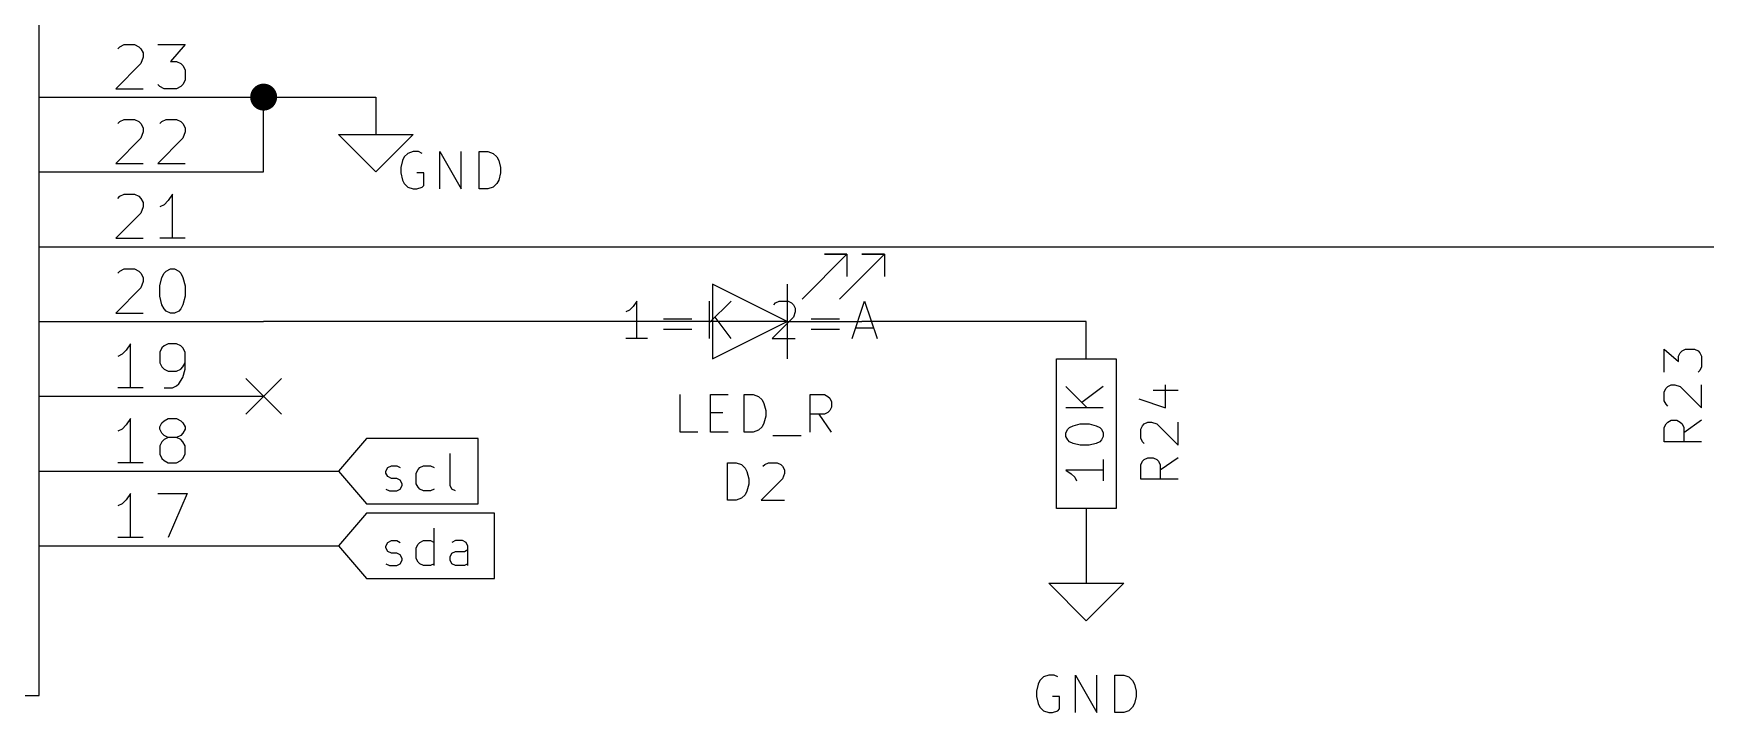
# Model space of a CAD drawing. Extents: x 0.4 to 11.3, y -7.9 to -0.4.
# Drawn here: x 5.542 to 7.778, y -5.173 to -4.265 of the extents above; entities that cross this region are included whole.
import ezdxf

# ---------------------------------------------------------------- set-up
doc = ezdxf.new("R2010")
doc.units = 0
doc.header["$MEASUREMENT"] = 0
for name, color, linetype in [('BLUE2', 5, 'CONTINUOUS'), ('CYAN2', 4, 'CONTINUOUS'), ('GREEN3', 91, 'CONTINUOUS'), ('MAGENTA2', 6, 'CONTINUOUS'), ('RED2', 1, 'CONTINUOUS'), ('RED3', 11, 'CONTINUOUS')]:
    doc.layers.add(name, color=color, linetype=linetype)

msp = doc.modelspace()

# ---------------------------------------------------------------- linework, layer by layer
at = {"layer": 'BLUE2', "linetype": 'CONTINUOUS'}
for p, q in [((5.826, -4.726), (5.874, -4.774)), ((5.874, -4.726), (5.826, -4.774))]:
    msp.add_line(p, q, dxfattribs=at)
at = {"layer": 'CYAN2', "linetype": 'CONTINUOUS'}
for p, q in [((6.0429, -4.4252), (6.0381, -4.4299)), ((6.0429, -4.4252), (6.0381, -4.4299)), ((6.05, -4.4228), (6.0429, -4.4252)), ((6.05, -4.4228), (6.0429, -4.4252)), ((6.0571, -4.4228), (6.05, -4.4228)), ((6.0571, -4.4228), (6.05, -4.4228)), ((6.0619, -4.4252), (6.0571, -4.4228)), ((6.0619, -4.4252), (6.0571, -4.4228)), ((6.0857, -4.4728), (6.0857, -4.4228)), ((6.0857, -4.4228), (6.1143, -4.4728)), ((6.0857, -4.4728), (6.0857, -4.4228)), ((6.0857, -4.4228), (6.1143, -4.4728)), ((6.1143, -4.4728), (6.1143, -4.4228)), ((6.1143, -4.4728), (6.1143, -4.4228)), ((6.1381, -4.4728), (6.1381, -4.4228)), ((6.1381, -4.4228), (6.15, -4.4228)), ((6.1381, -4.4728), (6.1381, -4.4228)), ((6.1381, -4.4228), (6.15, -4.4228)), ((6.15, -4.4228), (6.1571, -4.4252)), ((6.15, -4.4228), (6.1571, -4.4252)), ((6.1571, -4.4252), (6.1619, -4.4299)), ((6.1571, -4.4252), (6.1619, -4.4299)), ((6.0357, -4.4347), (6.0333, -4.4442)), ((6.0357, -4.4347), (6.0333, -4.4442)), ((6.0333, -4.4442), (6.0333, -4.4514)), ((6.0333, -4.4442), (6.0333, -4.4514)), ((6.0381, -4.4299), (6.0357, -4.4347)), ((6.0381, -4.4299), (6.0357, -4.4347)), ((6.1619, -4.4299), (6.1643, -4.4347)), ((6.1619, -4.4299), (6.1643, -4.4347)), ((6.1643, -4.4347), (6.1667, -4.4442)), ((6.1643, -4.4347), (6.1667, -4.4442)), ((6.1667, -4.4442), (6.1667, -4.4514)), ((6.1667, -4.4442), (6.1667, -4.4514)), ((6.0333, -4.4514), (6.0357, -4.4609)), ((6.0333, -4.4514), (6.0357, -4.4609)), ((6.0357, -4.4609), (6.0381, -4.4657)), ((6.0357, -4.4609), (6.0381, -4.4657)), ((6.0381, -4.4657), (6.0429, -4.4704)), ((6.0381, -4.4657), (6.0429, -4.4704)), ((6.0429, -4.4704), (6.05, -4.4728)), ((6.0429, -4.4704), (6.05, -4.4728)), ((6.0643, -4.4514), (6.0548, -4.4514)), ((6.0643, -4.4514), (6.0548, -4.4514)), ((6.0548, -4.4728), (6.0619, -4.4704)), ((6.0548, -4.4728), (6.0619, -4.4704)), ((6.0619, -4.4704), (6.0643, -4.468)), ((6.0619, -4.4704), (6.0643, -4.468)), ((6.0643, -4.468), (6.0643, -4.4514)), ((6.0643, -4.468), (6.0643, -4.4514)), ((6.1571, -4.4704), (6.15, -4.4728)), ((6.1571, -4.4704), (6.15, -4.4728)), ((6.1619, -4.4657), (6.1571, -4.4704)), ((6.1619, -4.4657), (6.1571, -4.4704)), ((6.1643, -4.4609), (6.1619, -4.4657)), ((6.1643, -4.4609), (6.1619, -4.4657)), ((6.1667, -4.4514), (6.1643, -4.4609)), ((6.1667, -4.4514), (6.1643, -4.4609)), ((6.05, -4.4728), (6.0548, -4.4728)), ((6.05, -4.4728), (6.0548, -4.4728)), ((6.15, -4.4728), (6.1381, -4.4728)), ((6.15, -4.4728), (6.1381, -4.4728)), ((7.7228, -4.7179), (7.7228, -4.6869)), ((7.7228, -4.6869), (7.7419, -4.7036)), ((7.7419, -4.6964), (7.7442, -4.6917)), ((7.7442, -4.6917), (7.7466, -4.6893)), ((7.7466, -4.6893), (7.7514, -4.6869)), ((7.7514, -4.6869), (7.7633, -4.6869)), ((7.7633, -4.6869), (7.768, -4.6893)), ((7.768, -4.6893), (7.7704, -4.6917)), ((7.7704, -4.6917), (7.7728, -4.6964)), ((7.7419, -4.7036), (7.7419, -4.6964)), ((7.7704, -4.7155), (7.768, -4.7179)), ((7.7728, -4.7107), (7.7704, -4.7155)), ((7.7728, -4.6964), (7.7728, -4.7107)), ((6.9228, -4.7369), (6.9514, -4.7655)), ((6.9228, -4.7369), (6.9514, -4.7655)), ((6.9728, -4.7369), (6.9442, -4.7583)), ((6.9728, -4.7369), (6.9442, -4.7583)), ((7.0561, -4.7655), (7.0561, -4.7345)), ((7.0561, -4.7655), (7.0561, -4.7345)), ((7.7228, -4.744), (7.7252, -4.7393)), ((7.7252, -4.7393), (7.7276, -4.7369)), ((7.7276, -4.7369), (7.7323, -4.7345)), ((7.7323, -4.7345), (7.7371, -4.7345)), ((7.7371, -4.7345), (7.7442, -4.7369)), ((7.7442, -4.7369), (7.7728, -4.7655)), ((7.7728, -4.7655), (7.7728, -4.7345)), ((6.407, -4.7978), (6.407, -4.7478)), ((6.4475, -4.7978), (6.4475, -4.7478)), ((6.4475, -4.7478), (6.4713, -4.7478)), ((6.4927, -4.7978), (6.4927, -4.7478)), ((6.4927, -4.7478), (6.5046, -4.7478)), ((6.5046, -4.7478), (6.5118, -4.7502)), ((6.5118, -4.7502), (6.5165, -4.7549)), ((6.5165, -4.7549), (6.5189, -4.7597)), ((6.5189, -4.7597), (6.5213, -4.7692)), ((6.5808, -4.7978), (6.5808, -4.7478)), ((6.5808, -4.7478), (6.5999, -4.7478)), ((6.5999, -4.7478), (6.6046, -4.7502)), ((6.6046, -4.7502), (6.607, -4.7526)), ((6.607, -4.7526), (6.6094, -4.7573)), ((6.6094, -4.7573), (6.6094, -4.7645)), ((7.0204, -4.7536), (7.0561, -4.7655)), ((7.0204, -4.7536), (7.0561, -4.7655)), ((7.0395, -4.7417), (7.0728, -4.7417)), ((7.0395, -4.7417), (7.0728, -4.7417)), ((7.7228, -4.7559), (7.7228, -4.744)), ((7.7252, -4.7607), (7.7228, -4.7559)), ((7.7276, -4.7631), (7.7252, -4.7607)), ((6.4475, -4.7716), (6.4641, -4.7716)), ((6.5213, -4.7764), (6.5189, -4.7859)), ((6.5213, -4.7692), (6.5213, -4.7764)), ((6.5999, -4.774), (6.5808, -4.774)), ((6.6094, -4.7978), (6.5927, -4.774)), ((6.6046, -4.7716), (6.5999, -4.774)), ((6.607, -4.7692), (6.6046, -4.7716)), ((6.6094, -4.7645), (6.607, -4.7692)), ((6.9728, -4.7655), (6.9228, -4.7655)), ((6.9728, -4.7655), (6.9228, -4.7655)), ((7.0276, -4.7869), (7.0323, -4.7845)), ((7.0276, -4.7869), (7.0323, -4.7845)), ((7.0323, -4.7845), (7.0371, -4.7845)), ((7.0323, -4.7845), (7.0371, -4.7845)), ((7.0371, -4.7845), (7.0442, -4.7869)), ((7.0371, -4.7845), (7.0442, -4.7869)), ((7.0728, -4.8155), (7.0728, -4.7845)), ((7.0728, -4.8155), (7.0728, -4.7845)), ((7.7252, -4.7869), (7.7276, -4.7845)), ((7.7276, -4.7845), (7.7323, -4.7821)), ((7.7323, -4.7821), (7.7395, -4.7821)), ((7.7395, -4.7821), (7.7442, -4.7845)), ((7.7442, -4.7845), (7.7466, -4.7869)), ((7.7728, -4.7821), (7.749, -4.7988)), ((6.4308, -4.7978), (6.407, -4.7978)), ((6.4713, -4.7978), (6.4475, -4.7978)), ((6.5046, -4.7978), (6.4927, -4.7978)), ((6.5118, -4.7954), (6.5046, -4.7978)), ((6.5165, -4.7907), (6.5118, -4.7954)), ((6.5189, -4.7859), (6.5165, -4.7907)), ((6.5308, -4.8026), (6.5689, -4.8026)), ((6.9228, -4.7988), (6.9252, -4.794)), ((6.9228, -4.7988), (6.9252, -4.794)), ((6.9228, -4.8036), (6.9228, -4.7988)), ((6.9228, -4.8036), (6.9228, -4.7988)), ((6.9252, -4.8083), (6.9228, -4.8036)), ((6.9252, -4.8083), (6.9228, -4.8036)), ((6.9252, -4.794), (6.9276, -4.7917)), ((6.9252, -4.794), (6.9276, -4.7917)), ((6.9276, -4.7917), (6.9323, -4.7893)), ((6.9276, -4.7917), (6.9323, -4.7893)), ((6.9323, -4.7893), (6.9418, -4.7869)), ((6.9323, -4.7893), (6.9418, -4.7869)), ((6.9418, -4.7869), (6.9538, -4.7869)), ((6.9418, -4.7869), (6.9538, -4.7869)), ((6.9538, -4.7869), (6.9633, -4.7893)), ((6.9538, -4.7869), (6.9633, -4.7893)), ((6.9633, -4.7893), (6.968, -4.7917)), ((6.9633, -4.7893), (6.968, -4.7917)), ((6.968, -4.7917), (6.9704, -4.794)), ((6.968, -4.7917), (6.9704, -4.794)), ((6.9704, -4.794), (6.9728, -4.7988)), ((6.9704, -4.794), (6.9728, -4.7988)), ((6.9728, -4.8036), (6.9704, -4.8083)), ((6.9728, -4.8036), (6.9704, -4.8083)), ((6.9728, -4.7988), (6.9728, -4.8036)), ((6.9728, -4.7988), (6.9728, -4.8036)), ((7.0228, -4.794), (7.0252, -4.7893)), ((7.0228, -4.794), (7.0252, -4.7893)), ((7.0228, -4.8059), (7.0228, -4.794)), ((7.0228, -4.8059), (7.0228, -4.794)), ((7.0252, -4.8107), (7.0228, -4.8059)), ((7.0252, -4.8107), (7.0228, -4.8059)), ((7.0252, -4.7893), (7.0276, -4.7869)), ((7.0252, -4.7893), (7.0276, -4.7869)), ((7.0442, -4.7869), (7.0728, -4.8155)), ((7.0442, -4.7869), (7.0728, -4.8155)), ((7.7228, -4.7917), (7.7252, -4.7869)), ((7.7228, -4.8107), (7.7228, -4.7917)), ((7.7466, -4.7869), (7.749, -4.7917)), ((7.749, -4.7917), (7.749, -4.8107)), ((6.9276, -4.8107), (6.9252, -4.8083)), ((6.9276, -4.8107), (6.9252, -4.8083)), ((6.9323, -4.8131), (6.9276, -4.8107)), ((6.9323, -4.8131), (6.9276, -4.8107)), ((6.9418, -4.8155), (6.9323, -4.8131)), ((6.9418, -4.8155), (6.9323, -4.8131)), ((6.9538, -4.8155), (6.9418, -4.8155)), ((6.9538, -4.8155), (6.9418, -4.8155)), ((6.9633, -4.8131), (6.9538, -4.8155)), ((6.9633, -4.8131), (6.9538, -4.8155)), ((6.968, -4.8107), (6.9633, -4.8131)), ((6.968, -4.8107), (6.9633, -4.8131)), ((6.9704, -4.8083), (6.968, -4.8107)), ((6.9704, -4.8083), (6.968, -4.8107)), ((7.0276, -4.8131), (7.0252, -4.8107)), ((7.0276, -4.8131), (7.0252, -4.8107)), ((7.7728, -4.8107), (7.7228, -4.8107)), ((6.4701, -4.8888), (6.4701, -4.8388)), ((6.4701, -4.8388), (6.482, -4.8388)), ((6.482, -4.8388), (6.4891, -4.8412)), ((6.4891, -4.8412), (6.4939, -4.8459)), ((6.4939, -4.8459), (6.4963, -4.8507)), ((6.4963, -4.8507), (6.4987, -4.8602)), ((6.5177, -4.8436), (6.5201, -4.8412)), ((6.5201, -4.8412), (6.5249, -4.8388)), ((6.5249, -4.8388), (6.5368, -4.8388)), ((6.5368, -4.8388), (6.5415, -4.8412)), ((6.5415, -4.8412), (6.5439, -4.8436)), ((6.5439, -4.8436), (6.5463, -4.8483)), ((6.5463, -4.8483), (6.5463, -4.8531)), ((6.9728, -4.8488), (6.9228, -4.8488)), ((6.9228, -4.8488), (6.9299, -4.8536)), ((6.9728, -4.8488), (6.9228, -4.8488)), ((6.9228, -4.8488), (6.9299, -4.8536)), ((6.9728, -4.8345), (6.9728, -4.8631)), ((6.9728, -4.8345), (6.9728, -4.8631)), ((7.0228, -4.8417), (7.0252, -4.8369)), ((7.0228, -4.8417), (7.0252, -4.8369)), ((7.0228, -4.8607), (7.0228, -4.8417)), ((7.0228, -4.8607), (7.0228, -4.8417)), ((7.0252, -4.8369), (7.0276, -4.8345)), ((7.0252, -4.8369), (7.0276, -4.8345)), ((7.0276, -4.8345), (7.0323, -4.8321)), ((7.0276, -4.8345), (7.0323, -4.8321)), ((7.0323, -4.8321), (7.0395, -4.8321)), ((7.0323, -4.8321), (7.0395, -4.8321)), ((7.0395, -4.8321), (7.0442, -4.8345)), ((7.0395, -4.8321), (7.0442, -4.8345)), ((7.0442, -4.8345), (7.0466, -4.8369)), ((7.0442, -4.8345), (7.0466, -4.8369)), ((7.0466, -4.8369), (7.049, -4.8417)), ((7.0466, -4.8369), (7.049, -4.8417)), ((7.0728, -4.8321), (7.049, -4.8488)), ((7.0728, -4.8321), (7.049, -4.8488)), ((7.049, -4.8417), (7.049, -4.8607)), ((7.049, -4.8417), (7.049, -4.8607)), ((6.4987, -4.8674), (6.4963, -4.8769)), ((6.4987, -4.8602), (6.4987, -4.8674)), ((6.5439, -4.8602), (6.5153, -4.8888)), ((6.5463, -4.8531), (6.5439, -4.8602)), ((6.9299, -4.8536), (6.9347, -4.8583)), ((6.9299, -4.8536), (6.9347, -4.8583)), ((6.9347, -4.8583), (6.9371, -4.8631)), ((6.9347, -4.8583), (6.9371, -4.8631)), ((7.0728, -4.8607), (7.0228, -4.8607)), ((7.0728, -4.8607), (7.0228, -4.8607)), ((6.482, -4.8888), (6.4701, -4.8888)), ((6.4891, -4.8864), (6.482, -4.8888)), ((6.4939, -4.8817), (6.4891, -4.8864)), ((6.4963, -4.8769), (6.4939, -4.8817)), ((6.5153, -4.8888), (6.5463, -4.8888)), ((6.8857, -5.1347), (6.8833, -5.1442)), ((6.8857, -5.1347), (6.8833, -5.1442)), ((6.8881, -5.1299), (6.8857, -5.1347)), ((6.8881, -5.1299), (6.8857, -5.1347)), ((6.8929, -5.1252), (6.8881, -5.1299)), ((6.8929, -5.1252), (6.8881, -5.1299)), ((6.9, -5.1228), (6.8929, -5.1252)), ((6.9, -5.1228), (6.8929, -5.1252)), ((6.9071, -5.1228), (6.9, -5.1228)), ((6.9071, -5.1228), (6.9, -5.1228)), ((6.9119, -5.1252), (6.9071, -5.1228)), ((6.9119, -5.1252), (6.9071, -5.1228)), ((6.9357, -5.1728), (6.9357, -5.1228)), ((6.9357, -5.1228), (6.9643, -5.1728)), ((6.9357, -5.1728), (6.9357, -5.1228)), ((6.9357, -5.1228), (6.9643, -5.1728)), ((6.9643, -5.1728), (6.9643, -5.1228)), ((6.9643, -5.1728), (6.9643, -5.1228)), ((6.9881, -5.1728), (6.9881, -5.1228)), ((6.9881, -5.1228), (7, -5.1228)), ((6.9881, -5.1728), (6.9881, -5.1228)), ((6.9881, -5.1228), (7, -5.1228)), ((7, -5.1228), (7.0071, -5.1252)), ((7, -5.1228), (7.0071, -5.1252)), ((7.0071, -5.1252), (7.0119, -5.1299)), ((7.0071, -5.1252), (7.0119, -5.1299)), ((7.0119, -5.1299), (7.0143, -5.1347)), ((7.0119, -5.1299), (7.0143, -5.1347)), ((7.0143, -5.1347), (7.0167, -5.1442)), ((7.0143, -5.1347), (7.0167, -5.1442)), ((6.8833, -5.1442), (6.8833, -5.1514)), ((6.8833, -5.1442), (6.8833, -5.1514)), ((6.8833, -5.1514), (6.8857, -5.1609)), ((6.8833, -5.1514), (6.8857, -5.1609)), ((6.8857, -5.1609), (6.8881, -5.1657)), ((6.8857, -5.1609), (6.8881, -5.1657)), ((6.9143, -5.1514), (6.9048, -5.1514)), ((6.9143, -5.1514), (6.9048, -5.1514)), ((6.9143, -5.168), (6.9143, -5.1514)), ((6.9143, -5.168), (6.9143, -5.1514)), ((7.0143, -5.1609), (7.0119, -5.1657)), ((7.0143, -5.1609), (7.0119, -5.1657)), ((7.0167, -5.1514), (7.0143, -5.1609)), ((7.0167, -5.1514), (7.0143, -5.1609)), ((7.0167, -5.1442), (7.0167, -5.1514)), ((7.0167, -5.1442), (7.0167, -5.1514)), ((6.8881, -5.1657), (6.8929, -5.1704)), ((6.8881, -5.1657), (6.8929, -5.1704)), ((6.8929, -5.1704), (6.9, -5.1728)), ((6.8929, -5.1704), (6.9, -5.1728)), ((6.9, -5.1728), (6.9048, -5.1728)), ((6.9, -5.1728), (6.9048, -5.1728)), ((6.9048, -5.1728), (6.9119, -5.1704)), ((6.9048, -5.1728), (6.9119, -5.1704)), ((6.9119, -5.1704), (6.9143, -5.168)), ((6.9119, -5.1704), (6.9143, -5.168)), ((7, -5.1728), (6.9881, -5.1728)), ((7, -5.1728), (6.9881, -5.1728)), ((7.0071, -5.1704), (7, -5.1728)), ((7.0071, -5.1704), (7, -5.1728)), ((7.0119, -5.1657), (7.0071, -5.1704)), ((7.0119, -5.1657), (7.0071, -5.1704))]:
    msp.add_line(p, q, dxfattribs=at)
at = {"layer": 'GREEN3', "linetype": 'CONTINUOUS'}
for p, q in [((5.85, -4.45), (5.85, -4.35)), ((5.85, -4.35), (6, -4.35)), ((5.85, -4.55), (7.85, -4.55)), ((6.35, -4.65), (5.85, -4.65)), ((6.95, -4.65), (6.65, -4.65)), ((5.85, -4.85), (5.95, -4.85)), ((5.85, -4.95), (5.95, -4.95))]:
    msp.add_line(p, q, dxfattribs=at)
at = {"layer": 'GREEN3', "const_width": 0.018}
msp.add_lwpolyline([(5.841, -4.35, 1), (5.859, -4.35, 1)], format="xyb", close=True, dxfattribs=at)
at = {"layer": 'MAGENTA2', "linetype": 'CONTINUOUS'}
for p, q in [((6.3488, -4.6228), (6.344, -4.6299)), ((6.3488, -4.6728), (6.3488, -4.6228)), ((6.4464, -4.6728), (6.4464, -4.6228)), ((6.475, -4.6228), (6.4464, -4.6514)), ((6.5321, -4.6276), (6.5345, -4.6252)), ((6.5345, -4.6252), (6.5393, -4.6228)), ((6.5393, -4.6228), (6.5512, -4.6228)), ((6.5512, -4.6228), (6.5559, -4.6252)), ((6.5559, -4.6252), (6.5583, -4.6276)), ((6.5583, -4.6276), (6.5607, -4.6323)), ((6.6369, -4.6728), (6.6536, -4.6228)), ((6.6536, -4.6228), (6.6702, -4.6728)), ((6.3393, -4.6347), (6.3345, -4.6371)), ((6.344, -4.6299), (6.3393, -4.6347)), ((6.3845, -4.6466), (6.4226, -4.6466)), ((6.475, -4.6728), (6.4536, -4.6442)), ((6.5583, -4.6442), (6.5298, -4.6728)), ((6.5607, -4.6371), (6.5583, -4.6442)), ((6.5607, -4.6323), (6.5607, -4.6371)), ((6.5821, -4.6466), (6.6202, -4.6466)), ((6.3631, -4.6728), (6.3345, -4.6728)), ((6.4226, -4.6609), (6.3845, -4.6609)), ((6.5298, -4.6728), (6.5607, -4.6728)), ((6.6202, -4.6609), (6.5821, -4.6609)), ((6.6417, -4.6585), (6.6655, -4.6585))]:
    msp.add_line(p, q, dxfattribs=at)
at = {"layer": 'RED2', "linetype": 'CONTINUOUS'}
for p, q in [((5.55, -5.15), (5.55, -3.15)), ((5.55, -4.35), (5.85, -4.35)), ((5.55, -4.35), (5.85, -4.35)), ((6, -4.35), (6, -4.4)), ((6, -4.45), (5.95, -4.4)), ((5.95, -4.4), (6, -4.4)), ((6, -4.4), (6.05, -4.4)), ((6.05, -4.4), (6, -4.45)), ((5.55, -4.45), (5.85, -4.45)), ((5.55, -4.45), (5.85, -4.45)), ((5.55, -4.55), (5.85, -4.55)), ((5.55, -4.55), (5.85, -4.55)), ((6.57, -4.62), (6.63, -4.56)), ((6.63, -4.56), (6.6, -4.56)), ((6.6, -4.56), (6.63, -4.56)), ((6.62, -4.62), (6.68, -4.56)), ((6.63, -4.56), (6.63, -4.59)), ((6.68, -4.56), (6.65, -4.56)), ((6.65, -4.56), (6.68, -4.56)), ((6.68, -4.56), (6.68, -4.59)), ((6.45, -4.6), (6.45, -4.7)), ((6.55, -4.65), (6.45, -4.6)), ((6.55, -4.6), (6.55, -4.7)), ((5.55, -4.65), (5.85, -4.65)), ((5.55, -4.65), (5.85, -4.65)), ((6.45, -4.65), (6.35, -4.65)), ((6.55, -4.65), (6.45, -4.65)), ((6.45, -4.7), (6.55, -4.65)), ((6.55, -4.65), (6.65, -4.65)), ((6.95, -4.7), (6.95, -4.65)), ((6.95, -4.7), (6.95, -4.65)), ((6.91, -4.9), (6.91, -4.7)), ((6.91, -4.7), (6.99, -4.7)), ((6.99, -4.7), (6.99, -4.9)), ((5.55, -4.75), (5.85, -4.75)), ((5.55, -4.75), (5.85, -4.75)), ((5.9875, -4.8062), (5.95, -4.85)), ((6.137, -4.8062), (5.9875, -4.8062)), ((6.137, -4.85), (6.137, -4.8062)), ((6.0993, -4.8692), (6.0993, -4.8264)), ((5.55, -4.85), (5.85, -4.85)), ((5.55, -4.85), (5.85, -4.85)), ((5.95, -4.85), (5.9875, -4.8938)), ((6.0136, -4.8502), (6.016, -4.8454)), ((6.0136, -4.8526), (6.0136, -4.8502)), ((6.016, -4.8454), (6.0208, -4.843)), ((6.0208, -4.843), (6.0279, -4.843)), ((6.0279, -4.843), (6.0327, -4.8454)), ((6.0541, -4.8526), (6.0565, -4.8478)), ((6.0565, -4.8478), (6.0589, -4.8454)), ((6.0589, -4.8454), (6.0636, -4.843)), ((6.0636, -4.843), (6.0732, -4.843)), ((6.0732, -4.843), (6.0779, -4.8454)), ((6.137, -4.8938), (6.137, -4.85)), ((6.016, -4.8573), (6.0136, -4.8526)), ((6.0136, -4.874), (6.0184, -4.8764)), ((6.0208, -4.8597), (6.016, -4.8573)), ((6.0279, -4.8597), (6.0208, -4.8597)), ((6.0327, -4.8621), (6.0279, -4.8597)), ((6.0279, -4.8764), (6.0327, -4.874)), ((6.0351, -4.8669), (6.0327, -4.8621)), ((6.0327, -4.874), (6.0351, -4.8692)), ((6.0351, -4.8692), (6.0351, -4.8669)), ((6.0541, -4.8669), (6.0541, -4.8526)), ((6.0565, -4.8716), (6.0541, -4.8669)), ((6.0589, -4.874), (6.0565, -4.8716)), ((6.0636, -4.8764), (6.0589, -4.874)), ((6.0779, -4.874), (6.0732, -4.8764)), ((6.1017, -4.874), (6.0993, -4.8692)), ((6.1065, -4.8764), (6.1017, -4.874)), ((5.9875, -4.8938), (6.137, -4.8938)), ((6.0184, -4.8764), (6.0279, -4.8764)), ((6.0732, -4.8764), (6.0636, -4.8764)), ((5.9875, -4.9062), (5.95, -4.95)), ((6.1585, -4.9062), (5.9875, -4.9062)), ((6.1585, -4.95), (6.1585, -4.9062)), ((6.99, -4.9), (6.91, -4.9)), ((6.95, -4.9), (6.95, -4.95)), ((6.95, -4.9), (6.95, -4.95)), ((6.0779, -4.9764), (6.0779, -4.9264)), ((5.55, -4.95), (5.85, -4.95)), ((5.55, -4.95), (5.85, -4.95)), ((5.95, -4.95), (5.9875, -4.9938)), ((6.0136, -4.9502), (6.016, -4.9454)), ((6.0136, -4.9526), (6.0136, -4.9502)), ((6.016, -4.9573), (6.0136, -4.9526)), ((6.016, -4.9454), (6.0208, -4.943)), ((6.0208, -4.9597), (6.016, -4.9573)), ((6.0208, -4.943), (6.0279, -4.943)), ((6.0279, -4.9597), (6.0208, -4.9597)), ((6.0279, -4.943), (6.0327, -4.9454)), ((6.0327, -4.9621), (6.0279, -4.9597)), ((6.0351, -4.9669), (6.0327, -4.9621)), ((6.0541, -4.9526), (6.0565, -4.9478)), ((6.0541, -4.9669), (6.0541, -4.9526)), ((6.0565, -4.9478), (6.0589, -4.9454)), ((6.0589, -4.9454), (6.0636, -4.943)), ((6.0636, -4.943), (6.0732, -4.943)), ((6.0732, -4.943), (6.0779, -4.9454)), ((6.0993, -4.9645), (6.1017, -4.9597)), ((6.1065, -4.943), (6.1017, -4.9454)), ((6.1017, -4.9597), (6.1065, -4.9573)), ((6.116, -4.943), (6.1065, -4.943)), ((6.1065, -4.9573), (6.1184, -4.9573)), ((6.1208, -4.9454), (6.116, -4.943)), ((6.1184, -4.9573), (6.1232, -4.9549)), ((6.1232, -4.9502), (6.1208, -4.9454)), ((6.1232, -4.9764), (6.1232, -4.9502)), ((6.1585, -4.9938), (6.1585, -4.95)), ((6.95, -4.95), (6.95, -5)), ((6.0136, -4.974), (6.0184, -4.9764)), ((6.0184, -4.9764), (6.0279, -4.9764)), ((6.0279, -4.9764), (6.0327, -4.974)), ((6.0327, -4.974), (6.0351, -4.9692)), ((6.0351, -4.9692), (6.0351, -4.9669)), ((6.0565, -4.9716), (6.0541, -4.9669)), ((6.0589, -4.974), (6.0565, -4.9716)), ((6.0636, -4.9764), (6.0589, -4.974)), ((6.0732, -4.9764), (6.0636, -4.9764)), ((6.0779, -4.974), (6.0732, -4.9764)), ((6.0993, -4.9692), (6.0993, -4.9645)), ((6.1017, -4.974), (6.0993, -4.9692)), ((6.1065, -4.9764), (6.1017, -4.974)), ((6.1184, -4.9764), (6.1065, -4.9764)), ((6.1232, -4.974), (6.1184, -4.9764)), ((5.9875, -4.9938), (6.1585, -4.9938)), ((6.95, -5.05), (6.9, -5)), ((6.9, -5), (6.95, -5)), ((6.95, -5), (7, -5)), ((7, -5), (6.95, -5.05)), ((4.35, -5.15), (5.55, -5.15))]:
    msp.add_line(p, q, dxfattribs=at)
at = {"layer": 'RED3', "linetype": 'CONTINUOUS'}
for p, q in [((5.655, -4.2854), (5.6579, -4.2826)), ((5.655, -4.2854), (5.6579, -4.2826)), ((5.6579, -4.2826), (5.6635, -4.2798)), ((5.6579, -4.2826), (5.6635, -4.2798)), ((5.6635, -4.2798), (5.6775, -4.2798)), ((5.6635, -4.2798), (5.6775, -4.2798)), ((5.6775, -4.2798), (5.6831, -4.2826)), ((5.6775, -4.2798), (5.6831, -4.2826)), ((5.6831, -4.2826), (5.686, -4.2854)), ((5.6831, -4.2826), (5.686, -4.2854)), ((5.686, -4.2854), (5.6888, -4.291)), ((5.686, -4.2854), (5.6888, -4.291)), ((5.6888, -4.291), (5.6888, -4.2966)), ((5.6888, -4.291), (5.6888, -4.2966)), ((5.7084, -4.2798), (5.7449, -4.2798)), ((5.7084, -4.2798), (5.7449, -4.2798)), ((5.7449, -4.2798), (5.7253, -4.3023)), ((5.7449, -4.2798), (5.7253, -4.3023)), ((5.686, -4.3051), (5.6522, -4.3388)), ((5.686, -4.3051), (5.6522, -4.3388)), ((5.6888, -4.2966), (5.686, -4.3051)), ((5.6888, -4.2966), (5.686, -4.3051)), ((5.7253, -4.3023), (5.7337, -4.3023)), ((5.7253, -4.3023), (5.7337, -4.3023)), ((5.7337, -4.3023), (5.7393, -4.3051)), ((5.7337, -4.3023), (5.7393, -4.3051)), ((5.7393, -4.3051), (5.7421, -4.3079)), ((5.7393, -4.3051), (5.7421, -4.3079)), ((5.7421, -4.3079), (5.7449, -4.3135)), ((5.7421, -4.3079), (5.7449, -4.3135)), ((5.7449, -4.3135), (5.7449, -4.3275)), ((5.7449, -4.3135), (5.7449, -4.3275)), ((5.7112, -4.336), (5.7084, -4.3332)), ((5.7112, -4.336), (5.7084, -4.3332)), ((5.7169, -4.3388), (5.7112, -4.336)), ((5.7169, -4.3388), (5.7112, -4.336)), ((5.7393, -4.336), (5.7337, -4.3388)), ((5.7393, -4.336), (5.7337, -4.3388)), ((5.7421, -4.3332), (5.7393, -4.336)), ((5.7421, -4.3332), (5.7393, -4.336)), ((5.7449, -4.3275), (5.7421, -4.3332)), ((5.7449, -4.3275), (5.7421, -4.3332)), ((5.6522, -4.3388), (5.6888, -4.3388)), ((5.6522, -4.3388), (5.6888, -4.3388)), ((5.7337, -4.3388), (5.7169, -4.3388)), ((5.7337, -4.3388), (5.7169, -4.3388)), ((5.6579, -4.3826), (5.6635, -4.3798)), ((5.6579, -4.3826), (5.6635, -4.3798)), ((5.6635, -4.3798), (5.6775, -4.3798)), ((5.6635, -4.3798), (5.6775, -4.3798)), ((5.6775, -4.3798), (5.6831, -4.3826)), ((5.6775, -4.3798), (5.6831, -4.3826)), ((5.714, -4.3826), (5.7197, -4.3798)), ((5.714, -4.3826), (5.7197, -4.3798)), ((5.7197, -4.3798), (5.7337, -4.3798)), ((5.7197, -4.3798), (5.7337, -4.3798)), ((5.7337, -4.3798), (5.7393, -4.3826)), ((5.7337, -4.3798), (5.7393, -4.3826)), ((5.655, -4.3854), (5.6579, -4.3826)), ((5.655, -4.3854), (5.6579, -4.3826)), ((5.6831, -4.3826), (5.686, -4.3854)), ((5.6831, -4.3826), (5.686, -4.3854)), ((5.686, -4.3854), (5.6888, -4.391)), ((5.686, -4.3854), (5.6888, -4.391)), ((5.6888, -4.3966), (5.686, -4.4051)), ((5.6888, -4.3966), (5.686, -4.4051)), ((5.6888, -4.391), (5.6888, -4.3966)), ((5.6888, -4.391), (5.6888, -4.3966)), ((5.7112, -4.3854), (5.714, -4.3826)), ((5.7112, -4.3854), (5.714, -4.3826)), ((5.7393, -4.3826), (5.7421, -4.3854)), ((5.7393, -4.3826), (5.7421, -4.3854)), ((5.7421, -4.3854), (5.7449, -4.391)), ((5.7421, -4.3854), (5.7449, -4.391)), ((5.7449, -4.3966), (5.7421, -4.4051)), ((5.7449, -4.3966), (5.7421, -4.4051)), ((5.7449, -4.391), (5.7449, -4.3966)), ((5.7449, -4.391), (5.7449, -4.3966)), ((5.686, -4.4051), (5.6522, -4.4388)), ((5.686, -4.4051), (5.6522, -4.4388)), ((5.7421, -4.4051), (5.7084, -4.4388)), ((5.7421, -4.4051), (5.7084, -4.4388)), ((5.6522, -4.4388), (5.6888, -4.4388)), ((5.6522, -4.4388), (5.6888, -4.4388)), ((5.7084, -4.4388), (5.7449, -4.4388)), ((5.7084, -4.4388), (5.7449, -4.4388)), ((5.655, -4.4854), (5.6579, -4.4826)), ((5.655, -4.4854), (5.6579, -4.4826)), ((5.6579, -4.4826), (5.6635, -4.4798)), ((5.6579, -4.4826), (5.6635, -4.4798)), ((5.6635, -4.4798), (5.6775, -4.4798)), ((5.6635, -4.4798), (5.6775, -4.4798)), ((5.6775, -4.4798), (5.6831, -4.4826)), ((5.6775, -4.4798), (5.6831, -4.4826)), ((5.6831, -4.4826), (5.686, -4.4854)), ((5.6831, -4.4826), (5.686, -4.4854)), ((5.686, -4.4854), (5.6888, -4.491)), ((5.686, -4.4854), (5.6888, -4.491)), ((5.6888, -4.491), (5.6888, -4.4966)), ((5.6888, -4.491), (5.6888, -4.4966)), ((5.7169, -4.4938), (5.7112, -4.4966)), ((5.7169, -4.4938), (5.7112, -4.4966)), ((5.7225, -4.4882), (5.7169, -4.4938)), ((5.7225, -4.4882), (5.7169, -4.4938)), ((5.7281, -4.4798), (5.7225, -4.4882)), ((5.7281, -4.4798), (5.7225, -4.4882)), ((5.7281, -4.5388), (5.7281, -4.4798)), ((5.7281, -4.5388), (5.7281, -4.4798)), ((5.686, -4.5051), (5.6522, -4.5388)), ((5.686, -4.5051), (5.6522, -4.5388)), ((5.6888, -4.4966), (5.686, -4.5051)), ((5.6888, -4.4966), (5.686, -4.5051)), ((5.6522, -4.5388), (5.6888, -4.5388)), ((5.6522, -4.5388), (5.6888, -4.5388)), ((5.7449, -4.5388), (5.7112, -4.5388)), ((5.7449, -4.5388), (5.7112, -4.5388)), ((5.655, -4.5854), (5.6579, -4.5826)), ((5.655, -4.5854), (5.6579, -4.5826)), ((5.6579, -4.5826), (5.6635, -4.5798)), ((5.6579, -4.5826), (5.6635, -4.5798)), ((5.6635, -4.5798), (5.6775, -4.5798)), ((5.6635, -4.5798), (5.6775, -4.5798)), ((5.6775, -4.5798), (5.6831, -4.5826)), ((5.6775, -4.5798), (5.6831, -4.5826)), ((5.6831, -4.5826), (5.686, -4.5854)), ((5.6831, -4.5826), (5.686, -4.5854)), ((5.7169, -4.5854), (5.7197, -4.5826)), ((5.7169, -4.5854), (5.7197, -4.5826)), ((5.7197, -4.5826), (5.7253, -4.5798)), ((5.7197, -4.5826), (5.7253, -4.5798)), ((5.7253, -4.5798), (5.7309, -4.5798)), ((5.7253, -4.5798), (5.7309, -4.5798)), ((5.7309, -4.5798), (5.7365, -4.5826)), ((5.7309, -4.5798), (5.7365, -4.5826)), ((5.7365, -4.5826), (5.7393, -4.5854)), ((5.7365, -4.5826), (5.7393, -4.5854)), ((5.686, -4.6051), (5.6522, -4.6388)), ((5.686, -4.6051), (5.6522, -4.6388)), ((5.686, -4.5854), (5.6888, -4.591)), ((5.686, -4.5854), (5.6888, -4.591)), ((5.6888, -4.5966), (5.686, -4.6051)), ((5.6888, -4.5966), (5.686, -4.6051)), ((5.6888, -4.591), (5.6888, -4.5966)), ((5.6888, -4.591), (5.6888, -4.5966)), ((5.7112, -4.6023), (5.714, -4.591)), ((5.7112, -4.6023), (5.714, -4.591)), ((5.7112, -4.6163), (5.7112, -4.6023)), ((5.7112, -4.6163), (5.7112, -4.6023)), ((5.714, -4.591), (5.7169, -4.5854)), ((5.714, -4.591), (5.7169, -4.5854)), ((5.7393, -4.5854), (5.7421, -4.591)), ((5.7393, -4.5854), (5.7421, -4.591)), ((5.7421, -4.591), (5.7449, -4.6023)), ((5.7421, -4.591), (5.7449, -4.6023)), ((5.7449, -4.6023), (5.7449, -4.6163)), ((5.7449, -4.6023), (5.7449, -4.6163)), ((5.714, -4.6275), (5.7112, -4.6163)), ((5.714, -4.6275), (5.7112, -4.6163)), ((5.7169, -4.6332), (5.714, -4.6275)), ((5.7169, -4.6332), (5.714, -4.6275)), ((5.7421, -4.6275), (5.7393, -4.6332)), ((5.7421, -4.6275), (5.7393, -4.6332)), ((5.7449, -4.6163), (5.7421, -4.6275)), ((5.7449, -4.6163), (5.7421, -4.6275)), ((5.6522, -4.6388), (5.6888, -4.6388)), ((5.6522, -4.6388), (5.6888, -4.6388)), ((5.7197, -4.636), (5.7169, -4.6332)), ((5.7197, -4.636), (5.7169, -4.6332)), ((5.7253, -4.6388), (5.7197, -4.636)), ((5.7253, -4.6388), (5.7197, -4.636)), ((5.7309, -4.6388), (5.7253, -4.6388)), ((5.7309, -4.6388), (5.7253, -4.6388)), ((5.7365, -4.636), (5.7309, -4.6388)), ((5.7365, -4.636), (5.7309, -4.6388)), ((5.7393, -4.6332), (5.7365, -4.636)), ((5.7393, -4.6332), (5.7365, -4.636)), ((5.6607, -4.6938), (5.655, -4.6966)), ((5.6607, -4.6938), (5.655, -4.6966)), ((5.6663, -4.6882), (5.6607, -4.6938)), ((5.6663, -4.6882), (5.6607, -4.6938)), ((5.6719, -4.6798), (5.6663, -4.6882)), ((5.6719, -4.6798), (5.6663, -4.6882)), ((5.6719, -4.7388), (5.6719, -4.6798)), ((5.6719, -4.7388), (5.6719, -4.6798)), ((5.714, -4.6854), (5.7112, -4.691)), ((5.714, -4.6854), (5.7112, -4.691)), ((5.7112, -4.691), (5.7112, -4.7051)), ((5.7112, -4.691), (5.7112, -4.7051)), ((5.7169, -4.6826), (5.714, -4.6854)), ((5.7169, -4.6826), (5.714, -4.6854)), ((5.7225, -4.6798), (5.7169, -4.6826)), ((5.7225, -4.6798), (5.7169, -4.6826)), ((5.7337, -4.6798), (5.7225, -4.6798)), ((5.7337, -4.6798), (5.7225, -4.6798)), ((5.7393, -4.6826), (5.7337, -4.6798)), ((5.7393, -4.6826), (5.7337, -4.6798)), ((5.7421, -4.6854), (5.7393, -4.6826)), ((5.7421, -4.6854), (5.7393, -4.6826)), ((5.7449, -4.691), (5.7421, -4.6854)), ((5.7449, -4.691), (5.7421, -4.6854)), ((5.7449, -4.7135), (5.7449, -4.691)), ((5.7449, -4.7135), (5.7449, -4.691)), ((5.7112, -4.7051), (5.714, -4.7107)), ((5.7112, -4.7051), (5.714, -4.7107)), ((5.714, -4.7107), (5.7169, -4.7135)), ((5.714, -4.7107), (5.7169, -4.7135)), ((5.7169, -4.7135), (5.7225, -4.7163)), ((5.7169, -4.7135), (5.7225, -4.7163)), ((5.7225, -4.7163), (5.7337, -4.7163)), ((5.7225, -4.7163), (5.7337, -4.7163)), ((5.7337, -4.7163), (5.7393, -4.7135)), ((5.7337, -4.7163), (5.7393, -4.7135)), ((5.7393, -4.7135), (5.7421, -4.7107)), ((5.7393, -4.7135), (5.7421, -4.7107)), ((5.7421, -4.7107), (5.7449, -4.7051)), ((5.7421, -4.7107), (5.7449, -4.7051)), ((5.7421, -4.7247), (5.7449, -4.7135)), ((5.7421, -4.7247), (5.7449, -4.7135)), ((5.6888, -4.7388), (5.655, -4.7388)), ((5.6888, -4.7388), (5.655, -4.7388)), ((5.7169, -4.7388), (5.7281, -4.7388)), ((5.7169, -4.7388), (5.7281, -4.7388)), ((5.7281, -4.7388), (5.7337, -4.736)), ((5.7281, -4.7388), (5.7337, -4.736)), ((5.7337, -4.736), (5.7365, -4.7332)), ((5.7337, -4.736), (5.7365, -4.7332)), ((5.7365, -4.7332), (5.7421, -4.7247)), ((5.7365, -4.7332), (5.7421, -4.7247)), ((5.6719, -4.7798), (5.6663, -4.7882)), ((5.6719, -4.7798), (5.6663, -4.7882)), ((5.6719, -4.8388), (5.6719, -4.7798)), ((5.6719, -4.8388), (5.6719, -4.7798)), ((5.714, -4.7854), (5.7169, -4.7826)), ((5.714, -4.7854), (5.7169, -4.7826)), ((5.7169, -4.7826), (5.7225, -4.7798)), ((5.7169, -4.7826), (5.7225, -4.7798)), ((5.7225, -4.7798), (5.7337, -4.7798)), ((5.7225, -4.7798), (5.7337, -4.7798)), ((5.7337, -4.7798), (5.7393, -4.7826)), ((5.7337, -4.7798), (5.7393, -4.7826)), ((5.7393, -4.7826), (5.7421, -4.7854)), ((5.7393, -4.7826), (5.7421, -4.7854)), ((5.6607, -4.7938), (5.655, -4.7966)), ((5.6607, -4.7938), (5.655, -4.7966)), ((5.6663, -4.7882), (5.6607, -4.7938)), ((5.6663, -4.7882), (5.6607, -4.7938)), ((5.7112, -4.791), (5.714, -4.7854)), ((5.7112, -4.791), (5.714, -4.7854)), ((5.7112, -4.7938), (5.7112, -4.791)), ((5.7112, -4.7938), (5.7112, -4.791)), ((5.714, -4.7994), (5.7112, -4.7938)), ((5.714, -4.7994), (5.7112, -4.7938)), ((5.7169, -4.8023), (5.714, -4.7994)), ((5.7169, -4.8023), (5.714, -4.7994)), ((5.7225, -4.8051), (5.7169, -4.8023)), ((5.7225, -4.8051), (5.7169, -4.8023)), ((5.7225, -4.8051), (5.7169, -4.8079)), ((5.7225, -4.8051), (5.7169, -4.8079)), ((5.7337, -4.8051), (5.7225, -4.8051)), ((5.7337, -4.8051), (5.7225, -4.8051)), ((5.7393, -4.8023), (5.7337, -4.8051)), ((5.7393, -4.8023), (5.7337, -4.8051)), ((5.7393, -4.8079), (5.7337, -4.8051)), ((5.7393, -4.8079), (5.7337, -4.8051)), ((5.7421, -4.7994), (5.7393, -4.8023)), ((5.7421, -4.7994), (5.7393, -4.8023)), ((5.7421, -4.7854), (5.7449, -4.791)), ((5.7421, -4.7854), (5.7449, -4.791)), ((5.7449, -4.7938), (5.7421, -4.7994)), ((5.7449, -4.7938), (5.7421, -4.7994)), ((5.7449, -4.791), (5.7449, -4.7938)), ((5.7449, -4.791), (5.7449, -4.7938)), ((5.714, -4.8107), (5.7112, -4.8163)), ((5.714, -4.8107), (5.7112, -4.8163)), ((5.7112, -4.8163), (5.7112, -4.8275)), ((5.7112, -4.8163), (5.7112, -4.8275)), ((5.7112, -4.8275), (5.714, -4.8332)), ((5.7112, -4.8275), (5.714, -4.8332)), ((5.7169, -4.8079), (5.714, -4.8107)), ((5.7169, -4.8079), (5.714, -4.8107)), ((5.7421, -4.8107), (5.7393, -4.8079)), ((5.7421, -4.8107), (5.7393, -4.8079)), ((5.7449, -4.8163), (5.7421, -4.8107)), ((5.7449, -4.8163), (5.7421, -4.8107)), ((5.7421, -4.8332), (5.7449, -4.8275)), ((5.7421, -4.8332), (5.7449, -4.8275)), ((5.7449, -4.8275), (5.7449, -4.8163)), ((5.7449, -4.8275), (5.7449, -4.8163)), ((5.6888, -4.8388), (5.655, -4.8388)), ((5.6888, -4.8388), (5.655, -4.8388)), ((5.714, -4.8332), (5.7169, -4.836)), ((5.714, -4.8332), (5.7169, -4.836)), ((5.7169, -4.836), (5.7225, -4.8388)), ((5.7169, -4.836), (5.7225, -4.8388)), ((5.7225, -4.8388), (5.7337, -4.8388)), ((5.7225, -4.8388), (5.7337, -4.8388)), ((5.7337, -4.8388), (5.7393, -4.836)), ((5.7337, -4.8388), (5.7393, -4.836)), ((5.7393, -4.836), (5.7421, -4.8332)), ((5.7393, -4.836), (5.7421, -4.8332)), ((5.6607, -4.8938), (5.655, -4.8966)), ((5.6607, -4.8938), (5.655, -4.8966)), ((5.6663, -4.8882), (5.6607, -4.8938)), ((5.6663, -4.8882), (5.6607, -4.8938)), ((5.6719, -4.8798), (5.6663, -4.8882)), ((5.6719, -4.8798), (5.6663, -4.8882)), ((5.6719, -4.9388), (5.6719, -4.8798)), ((5.6719, -4.9388), (5.6719, -4.8798)), ((5.7084, -4.8798), (5.7478, -4.8798)), ((5.7084, -4.8798), (5.7478, -4.8798)), ((5.7478, -4.8798), (5.7225, -4.9388)), ((5.7478, -4.8798), (5.7225, -4.9388)), ((5.6888, -4.9388), (5.655, -4.9388)), ((5.6888, -4.9388), (5.655, -4.9388))]:
    msp.add_line(p, q, dxfattribs=at)

doc.saveas('drawing.dxf')
